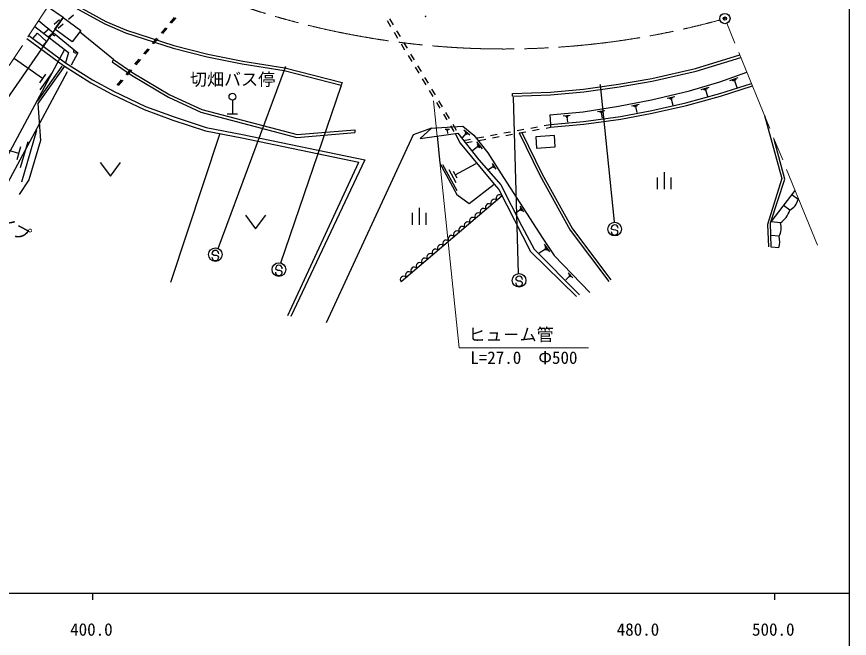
# Model space of a CAD drawing. Units: millimetres, scale not verified. Extents: x 40000 to 680000, y 20000 to 380000.
# Drawn here: x 456880 to 579000, y 198357 to 289547 of the extents above; entities that cross this region are included whole.
import ezdxf
from ezdxf.enums import TextEntityAlignment as Align

# ---------------------------------------------------------------- set-up
doc = ezdxf.new("R2010")
doc.units = ezdxf.units.MM
doc.header["$LTSCALE"] = 1000
doc.header["$PDMODE"] = 32
doc.header["$PDSIZE"] = 500
doc.linetypes.add('CHAIN', pattern=[18.5, 12, -1.5, 3.5, -1.5])
for name, color, linetype, lineweight in [('M-BGD', 7, 'Continuous', 25), ('M-BMK', 2, 'CHAIN', 13), ('M-BMK-SRVR', 3, 'Continuous', 25), ('M-STR-HTXT', 7, 'Continuous', 13), ('M-STR-STRC', 7, 'Continuous', 25), ('M-TTL-BAND', 7, 'Continuous', 25)]:
    doc.layers.add(name, color=color, linetype=linetype, lineweight=lineweight)
doc.layers.add('M-OTRS', color=6, linetype='Continuous')
doc.styles.add('ＭＳ ゴシック', font='')
doc.styles.get('ＭＳ ゴシック').set_extended_font_data('MS Gothic')

msp = doc.modelspace()

# ---------------------------------------------------------------- hatches: boundary and pattern name
at = {"layer": 'M-STR-STRC'}
for points in [[(516890, 289703), (516869, 289708), (516847, 289709), (516826, 289707), (516805, 289701), (516785, 289691), (516768, 289678), (516753, 289662), (516741, 289644), (516732, 289624), (516727, 289602), (516726, 289581), (516729, 289559), (516735, 289538), (516745, 289519), (516758, 289501), (516774, 289486), (516792, 289474), (516812, 289466), (516833, 289461), (516855, 289459), (516876, 289462), (516897, 289468), (516917, 289478), (516934, 289491), (516949, 289507), (516961, 289525), (516970, 289545), (516975, 289566), (516976, 289588), (516973, 289610), (516967, 289631), (516957, 289650), (516944, 289668), (516928, 289683), (516910, 289694)], [(496337, 282276), (496316, 282281), (496295, 282282), (496273, 282280), (496252, 282273), (496233, 282264), (496215, 282250), (496200, 282235), (496188, 282216), (496180, 282196), (496175, 282175), (496173, 282153), (496176, 282132), (496182, 282111), (496192, 282091), (496205, 282074), (496221, 282059), (496239, 282047), (496259, 282038), (496280, 282033), (496302, 282032), (496324, 282035), (496345, 282041), (496364, 282051), (496381, 282064), (496396, 282080), (496408, 282098), (496417, 282118), (496422, 282139), (496423, 282161), (496421, 282183), (496414, 282203), (496405, 282223), (496392, 282240), (496376, 282255), (496358, 282267)], [(504494, 279498), (504473, 279503), (504451, 279504), (504430, 279501), (504409, 279495), (504390, 279485), (504372, 279472), (504357, 279457), (504345, 279438), (504337, 279418), (504332, 279397), (504330, 279375), (504333, 279354), (504339, 279333), (504349, 279313), (504362, 279296), (504378, 279281), (504396, 279269), (504416, 279260), (504437, 279255), (504459, 279254), (504481, 279257), (504501, 279263), (504521, 279273), (504538, 279286), (504553, 279302), (504565, 279320), (504574, 279340), (504579, 279361), (504580, 279383), (504578, 279404), (504571, 279425), (504562, 279445), (504549, 279462), (504533, 279477), (504514, 279489)], [(542514, 279640), (542493, 279645), (542471, 279646), (542450, 279643), (542429, 279637), (542409, 279627), (542392, 279614), (542377, 279598), (542365, 279580), (542356, 279560), (542351, 279539), (542350, 279517), (542353, 279496), (542359, 279475), (542369, 279455), (542382, 279438), (542398, 279423), (542416, 279411), (542436, 279402), (542457, 279397), (542479, 279396), (542500, 279399), (542521, 279405), (542541, 279415), (542558, 279428), (542573, 279444), (542585, 279462), (542594, 279482), (542599, 279503), (542600, 279525), (542597, 279546), (542591, 279567), (542581, 279587), (542568, 279604), (542552, 279619), (542534, 279631)]]:
    msp.add_hatch(color=256, dxfattribs=at).paths.add_polyline_path(points)

# ---------------------------------------------------------------- linework, layer by layer
at = {"layer": 'M-BGD'}
for p, q in [((462423, 292534), (469790, 288483)), ((462642, 292870), (469965, 288843)), ((463698, 289411), (461417, 290992)), ((465210, 289781), (464459, 289120)), ((463139, 289075), (462388, 288414)), ((462470, 287727), (463698, 289411)), ((463708, 288460), (462957, 287800)), ((463698, 289411), (466272, 287532)), ((469790, 288483), (472856, 287180)), ((469965, 288843), (472997, 287555)), ((479991, 289421), (479344, 288659)), ((480201, 289359), (479554, 288597)), ((511200, 288965), (511717, 288109)), ((511569, 289204), (512084, 288347)), ((461637, 287754), (460886, 287094)), ((462206, 287139), (461455, 286479)), ((465043, 285849), (462470, 287727)), ((466272, 287532), (465043, 285849)), ((471095, 283238), (466103, 287301)), ((472856, 287180), (479836, 284911)), ((472997, 287555), (479947, 285296)), ((478696, 287897), (478049, 287134)), ((478906, 287835), (478259, 287073)), ((512233, 287253), (512750, 286397)), ((512598, 287489), (513112, 286631)), ((477401, 286372), (476754, 285610)), ((477612, 286311), (476964, 285549)), ((513626, 285774), (514140, 284916)), ((476107, 284848), (475459, 284086)), ((476317, 284786), (475669, 284024)), ((479836, 284911), (484840, 283631)), ((479947, 285296), (484929, 284021)), ((513267, 285541), (513784, 284685)), ((460667, 280458), (456562, 283372)), ((474812, 283324), (474164, 282562)), ((484840, 283631), (489956, 282614)), ((484929, 284021), (490026, 283008)), ((514300, 283828), (514817, 282972)), ((514655, 284058), (515169, 283201)), ((556436, 281945), (562926, 283947)), ((556540, 281559), (563078, 283575)), ((463514, 282295), (459871, 277164)), ((471095, 283238), (470870, 282907)), ((470870, 282907), (473725, 280969)), ((471095, 283238), (473940, 281307)), ((475022, 283262), (474374, 282500)), ((489956, 282614), (496115, 281660)), ((490026, 283008), (496195, 282052)), ((515334, 282116), (515851, 281260)), ((515683, 282343), (516197, 281485)), ((461122, 281099), (460211, 279816)), ((462090, 281376), (460269, 278811)), ((473517, 281800), (472869, 281038)), ((473727, 281738), (473079, 280976)), ((473725, 280969), (479168, 277738)), ((473940, 281307), (479355, 278092)), ((496115, 281660), (504495, 279521)), ((496195, 282052), (504594, 279909)), ((550026, 280497), (556436, 281945)), ((550105, 280105), (556540, 281559)), ((560000, 280000), (563973, 281384)), ((472222, 280275), (471574, 279513)), ((472432, 280214), (471785, 279452)), ((504594, 279909), (504495, 279521)), ((516367, 280404), (516884, 279548)), ((516711, 280628), (517226, 279770)), ((545161, 279628), (550026, 280497)), ((545223, 279233), (550105, 280105)), ((555541, 278661), (560000, 280000)), ((560011, 278272), (564640, 279751)), ((561469, 280194), (562701, 280623)), ((561820, 280178), (562436, 280393)), ((562017, 280109), (562325, 280216)), ((562171, 280162), (562514, 279177)), ((470891, 278709), (470918, 278741)), ((471137, 278690), (471070, 278611)), ((517401, 278692), (517918, 277835)), ((517740, 278912), (518254, 278055)), ((529599, 278262), (535169, 278489)), ((535169, 278489), (540015, 278933)), ((535195, 278090), (540060, 278536)), ((540015, 278933), (545161, 279628)), ((540060, 278536), (545223, 279233)), ((549994, 277357), (555541, 278661)), ((557275, 278868), (558439, 279218)), ((557601, 278839), (558183, 279014)), ((557782, 278767), (558072, 278854)), ((557927, 278810), (558206, 277880)), ((560125, 277887), (564792, 279378)), ((479168, 277738), (483882, 275542)), ((479355, 278092), (484018, 275920)), ((488524, 277309), (488524, 275309)), ((529615, 277863), (529599, 278262)), ((529615, 277863), (535195, 278090)), ((545125, 276418), (549994, 277357)), ((552263, 277582), (553410, 277851)), ((552577, 277535), (553150, 277669)), ((552747, 277454), (553034, 277521)), ((552890, 277487), (553106, 276570)), ((555037, 276904), (560011, 278272)), ((555135, 276514), (560125, 277887)), ((518434, 276979), (518951, 276123)), ((518768, 277197), (519282, 276339)), ((539961, 275600), (545125, 276418)), ((547054, 276484), (548179, 276701)), ((547357, 276426), (547920, 276534)), ((547519, 276340), (547801, 276394)), ((547660, 276367), (547834, 275467)), ((550015, 275768), (555037, 276904)), ((550095, 275374), (555135, 276514)), ((483882, 275542), (497972, 271838)), ((484018, 275920), (498007, 272242)), ((487774, 275309), (489274, 275309)), ((519468, 275267), (519985, 274411)), ((519797, 275482), (520311, 274624)), ((535092, 275131), (539961, 275600)), ((535092, 275131), (535150, 273734)), ((537047, 275018), (538063, 275116)), ((537311, 274941), (537819, 274990)), ((537447, 274851), (537702, 274876)), ((537574, 274864), (537653, 274051)), ((540010, 274154), (545435, 274922)), ((542056, 275628), (543124, 275797)), ((542340, 275563), (542874, 275648)), ((542490, 275478), (542757, 275520)), ((542624, 275499), (542759, 274644)), ((545435, 274922), (550015, 275768)), ((545500, 274525), (550095, 275374)), ((520501, 273555), (521018, 272699)), ((520825, 273766), (521339, 272909)), ((534236, 273566), (535150, 273734)), ((535150, 273734), (540010, 274154)), ((535150, 273734), (535184, 273333)), ((535184, 273333), (540055, 273754)), ((540055, 273754), (545500, 274525)), ((459806, 272836), (457592, 265273)), ((486674, 272408), (479435, 250532)), ((497972, 271838), (506497, 272568)), ((498007, 272242), (506463, 272966)), ((506463, 272966), (506497, 272568)), ((517721, 273198), (515034, 272206)), ((517721, 273198), (516059, 271656)), ((516059, 271656), (521600, 272474)), ((517721, 273198), (522300, 273487)), ((519705, 273023), (520354, 273064)), ((519872, 272968), (520196, 272989)), ((519957, 272908), (520119, 272919)), ((520038, 272913), (520071, 272395)), ((521186, 272413), (521947, 270979)), ((521600, 272474), (524667, 268526)), ((522772, 272409), (522191, 271712)), ((522300, 273487), (523917, 272140)), ((522481, 272946), (523352, 272220)), ((522627, 272677), (523062, 272315)), ((522663, 272500), (522880, 272318)), ((528334, 272484), (529318, 272665)), ((530301, 272845), (531285, 273025)), ((530582, 272487), (531566, 272668)), ((532268, 273206), (533252, 273386)), ((532549, 272848), (533533, 273029)), ((534516, 273210), (535184, 273333)), ((457186, 269498), (451136, 271269)), ((458496, 271167), (457389, 267385)), ((515034, 272206), (502252, 244629)), ((518531, 272049), (518922, 268063)), ((522432, 271402), (523416, 271583)), ((522714, 271039), (523698, 271220)), ((523917, 272140), (525998, 269563)), ((524317, 271167), (525132, 270159)), ((524400, 271763), (525383, 271943)), ((524681, 271401), (525665, 271582)), ((526367, 272124), (527350, 272304)), ((526648, 271763), (527632, 271944)), ((528615, 272125), (529599, 272306)), ((535740, 272093), (533010, 271936)), ((533010, 271936), (533106, 270275)), ((535836, 270431), (535740, 272093)), ((457463, 270443), (456909, 268552)), ((521947, 270979), (526908, 264979)), ((524523, 270500), (523716, 269848)), ((524420, 270834), (524827, 270329)), ((524421, 270626), (524625, 270374)), ((533106, 270275), (535836, 270431)), ((525998, 269563), (528300, 265978)), ((469120, 268159), (470620, 266159)), ((470620, 266159), (472120, 268159)), ((496671, 245734), (507067, 268207)), ((507949, 268530), (497089, 245574)), ((518922, 268063), (521426, 263478)), ((521485, 263996), (519390, 267833)), ((521205, 266334), (524274, 268010)), ((524667, 268526), (527884, 264856)), ((526731, 267502), (526068, 267077)), ((526631, 268023), (527162, 267194)), ((526664, 267606), (526797, 267399)), ((526681, 267762), (526947, 267348)), ((521345, 265165), (520297, 267083)), ((521467, 265854), (520943, 266813)), ((551875, 264222), (551875, 266722)), ((528300, 265978), (534061, 257031)), ((550875, 264222), (550875, 265972)), ((552875, 264222), (552875, 265972)), ((523235, 262157), (526908, 264979)), ((526908, 264979), (527604, 264191)), ((527604, 264191), (532261, 255102)), ((527884, 264856), (530979, 258822)), ((567543, 259450), (571058, 264035)), ((528088, 263247), (513248, 250646)), ((521426, 263478), (523235, 262157)), ((571478, 262737), (570583, 263416)), ((515957, 259028), (515957, 261528)), ((530655, 261767), (531202, 260918)), ((530690, 261339), (530827, 261127)), ((530706, 261500), (530980, 261075)), ((570268, 261144), (569366, 261829)), ((490424, 260412), (491924, 258412)), ((491924, 258412), (493424, 260412)), ((514957, 259028), (514957, 260778)), ((516957, 259028), (516957, 260778)), ((530758, 261233), (530079, 260795)), ((568883, 259319), (567543, 259450)), ((530979, 258822), (532758, 255452)), ((534061, 257031), (535731, 254527)), ((568689, 257329), (567495, 257445)), ((532758, 255452), (539439, 248751)), ((534417, 255460), (533499, 254848)), ((534264, 256186), (535029, 255039)), ((534321, 255603), (534512, 255316)), ((534340, 255823), (534723, 255249)), ((568637, 255652), (567553, 255757)), ((532261, 255102), (538991, 248477)), ((535731, 254527), (540947, 249102)), ((537782, 251961), (538464, 251252)), ((537881, 251716), (538222, 251361)), ((537981, 251470), (537413, 250924)), ((537896, 251559), (538066, 251381))]:
    msp.add_line(p, q, dxfattribs=at)
for points in [[(460101, 288977), (465829, 284238), (464855, 282447)], [(459244, 286345), (459924, 287115), (461269, 285904), (460703, 285265)], [(459524, 288093), (464490, 284273), (464037, 282795)], [(458392, 286359), (463757, 282385), (467775, 279853), (470845, 278169), (475574, 275927), (479793, 274386), (484562, 272809), (489910, 271795), (507067, 268207)], [(458664, 286775), (464037, 282795), (468027, 280281), (471070, 278611), (475766, 276385), (479956, 274855), (484686, 273290), (490007, 272281), (507949, 268530)], [(463888, 282303), (459987, 276808), (460363, 271389), (458667, 265599), (457233, 263460)], [(566567, 275031), (569077, 265788), (566990, 259084), (567149, 255774)], [(530591, 272488), (533600, 266294), (538061, 258234), (543708, 250700)], [(530973, 272559), (533933, 266466), (538376, 258438), (544008, 250924)], [(567553, 255757), (567431, 259305), (569523, 265695), (567989, 271551)]]:
    msp.add_lwpolyline(points, dxfattribs=at)
msp.add_circle((488524, 277809), 500, dxfattribs=at)
for centre, radius, start, end in [((462384, 287029), 254, 130.00804, 330.78575), ((465465, 284479), 254, 130.00804, 330.78575), ((526924, 262243), 512, 41.73043, 218.94415), ((527705, 262906), 512, 41.73043, 218.94415), ((568962, 263392), 2600, 300.16775, 345.40748), ((525362, 260916), 512, 41.73043, 218.94415), ((526143, 261580), 512, 41.73043, 218.94415), ((524581, 260253), 512, 41.73043, 218.94415), ((567085, 262123), 3331, 302.67157, 342.90366), ((523019, 258927), 512, 41.73043, 218.94415), ((523800, 259590), 512, 41.73043, 218.94415), ((566397, 258557), 2600, 331.81504, 17.05477), ((521457, 257600), 512, 41.73043, 218.94415), ((522238, 258264), 512, 41.73043, 218.94415), ((519895, 256274), 512, 41.73043, 218.94415), ((520676, 256937), 512, 41.73043, 218.94415), ((566203, 256566), 2600, 339.40529, 17.05477), ((518333, 254947), 512, 41.73043, 218.94415), ((519114, 255611), 512, 41.73043, 218.94415), ((516771, 253621), 512, 41.73043, 218.94415), ((517552, 254284), 512, 41.73043, 218.94415), ((515209, 252295), 512, 41.73043, 218.94415), ((515990, 252958), 512, 41.73043, 218.94415), ((514428, 251631), 512, 41.73043, 218.94415), ((513647, 250968), 512, 41.73043, 218.94415)]:
    msp.add_arc(centre, radius, start, end, dxfattribs=at)
at = {"layer": 'M-BMK'}
for p, q in [((438310, 255592), (487787, 331393)), ((574327, 256029), (561039, 288569))]:
    msp.add_line(p, q, dxfattribs=at)
msp.add_arc((528338, 404802), 120000, 247.33258, 285.31448, dxfattribs=at)
at = {"layer": 'M-BMK-SRVR'}
msp.add_circle((560755, 289263), 750, dxfattribs=at)
msp.add_point((560755, 289263), dxfattribs=at)
at = {"layer": 'M-OTRS'}
msp.add_point((560755, 289263), dxfattribs=at)
at = {"layer": 'M-STR-HTXT'}
for p, q in [((518022, 277202), (521766, 240950)), ((521766, 240950), (540766, 240950))]:
    msp.add_line(p, q, dxfattribs=at)
at = {"layer": 'M-STR-STRC'}
for p, q in [((463698, 289411), (439622, 254682)), ((463830, 284620), (449169, 257306)), ((486443, 255550), (496303, 282153)), ((464286, 281459), (450840, 256408)), ((495608, 253414), (504460, 279375)), ((542479, 279517), (544508, 259427)), ((529684, 277748), (530418, 251857)), ((544186, 258395), (544087, 258513)), ((544431, 258255), (544186, 258395)), ((544732, 258253), (544431, 258255)), ((544977, 258141), (544732, 258253)), ((545083, 258005), (544977, 258141)), ((485624, 254653), (485525, 254771)), ((485869, 254514), (485624, 254653)), ((486170, 254512), (485869, 254514)), ((486415, 254400), (486170, 254512)), ((486521, 254264), (486415, 254400)), ((494936, 252462), (494837, 252580)), ((495181, 252323), (494936, 252462)), ((495482, 252321), (495181, 252323)), ((495727, 252209), (495482, 252321)), ((495833, 252072), (495727, 252209)), ((530169, 250879), (530070, 250997)), ((530414, 250740), (530169, 250879)), ((530715, 250738), (530414, 250740)), ((530960, 250626), (530715, 250738)), ((531066, 250490), (530960, 250626))]:
    msp.add_line(p, q, dxfattribs=at)
for centre in [(544586, 258384), (486024, 254642), (495336, 252451), (530569, 250868)]:
    msp.add_circle(centre, 1000, dxfattribs=at)
for centre, start, end in [((544587, 258509), 359.55488, 179.55488), ((544583, 258009), 179.55488, 359.55488), ((486025, 254767), 359.55488, 179.55488), ((486021, 254267), 179.55488, 359.55488), ((495337, 252576), 359.55488, 179.55488), ((495333, 252076), 179.55488, 359.55488), ((530566, 250493), 179.55488, 359.55488), ((530570, 250993), 359.55488, 179.55488)]:
    msp.add_arc(centre, 500, start, end, dxfattribs=at)
at = {"layer": 'M-TTL-BAND'}
for p, q in [((579000, 20000), (579000, 370000)), ((40000, 205000), (579000, 205000)), ((468000, 205000), (468000, 204000)), ((568000, 205000), (568000, 204000))]:
    msp.add_line(p, q, dxfattribs=at)

# ---------------------------------------------------------------- texts
at = {"layer": 'M-BGD', "style": 'ＭＳ ゴシック'}
msp.add_text('切畑バス停', height=1833, dxfattribs=at).set_placement((488545, 278884), align=Align.BOTTOM_CENTER)
at = {"layer": 'M-STR-HTXT', "style": 'ＭＳ ゴシック'}
msp.add_text('ヒュ－ム管', height=1833, dxfattribs=at).set_placement((523141, 241450), align=Align.BOTTOM_LEFT)
msp.add_text('L=27.0\u3000Φ500', height=1833, dxfattribs=at).set_placement((531266, 240450), align=Align.TOP_CENTER)
at = {"layer": 'M-STR-STRC', "style": 'ＭＳ ゴシック'}
msp.add_text('ガ－ドパイプ', height=1833, rotation=331.775, dxfattribs=at).set_placement((451423, 259500), align=Align.BOTTOM_CENTER)
at = {"layer": 'M-TTL-BAND', "style": 'ＭＳ ゴシック'}
for s, p in [('400.0', (467844, 198195)), ('480.0', (548000, 198195)), ('500.0', (567844, 198195))]:
    msp.add_text(s, height=1833, dxfattribs=at).set_placement(p, align=Align.BOTTOM_CENTER)

doc.saveas('drawing.dxf')
